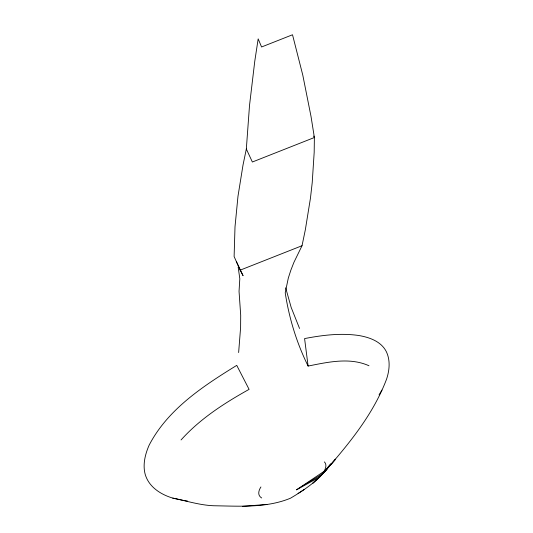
<?xml version="1.0" encoding="UTF-8"?>
<svg xmlns="http://www.w3.org/2000/svg" width="533" height="533" viewBox="0 0 533 533"><rect width="100%" height="100%" fill="white"/><g stroke="black" fill="none" stroke-linecap="round" stroke-linejoin="round"><path stroke-width="0.8" d="M236.439 261.67L243.081 275.674L240.136 270.164L234.114 256.5L235.006 226.818L237.978 196.297L243.028 164.957L246.333 148.993L249.511 105.481L254.767 61.242L258.172 38.869L261.57 46.984L292.517 34.765L302.797 75.173L311.032 116.514L314.377 137.521L314.184 152.351L312.218 182.652L310.459 198.116L305.362 229.656L302.031 245.72L293.936 262.316L290.818 270.278L288.326 278.019L285.215 292.777A831.433 448.939 -26.7 0 0 308.107 366.064C327.835 362.134 349.795 357.09 368.976 365.758M238.637 352.546L240.61 327.449L240.696 315.196L239.044 291.344L239.81 278.726L238.164 267.1M181.06 439.945C200.082 418.745 224.386 403.135 249.091 389.363L236.745 365.371C203.26 386.019 167.788 409.204 149.173 445.108A332.878 96.5 -24.1 0 0 145.216 474.403C148.867 487.035 160.826 494.531 172.779 498.115C186.47 500.88 199.908 505.257 213.96 505.757C239.417 506.143 266.453 508.169 290.485 498.208C304.07 490.167 317.348 481.192 327.235 468.66C350.781 441.59 373.766 413.035 386.578 379.116A332.878 96.5 -24.1 0 0 386.252 351.507C381.008 341.28 369.169 337.229 358.536 335.47C340.554 332.898 322.292 335.164 304.583 338.588L308.107 366.064M260.923 486.955L260.091 488.368A60.875 17.649 -24.1 0 0 261.69 497.969M379.063 394.86L381.928 390.076M296.421 489.874L323.991 471.385M319.627 477.002L330.833 463.897L322.112 474.117L296.674 489.747L319.627 477.002L327.235 468.66L316.555 480.02L319.627 477.002A60.802 17.629 -24.1 0 0 325.043 462.731L324.364 461.904M316.449 479.707L312.944 483.125L317.588 478.627M318.747 477.508L322.811 473.57L335.53 459.226L322.811 473.57L318.194 478.014M298.06 493.478L304.27 489.454M240.136 270.164L302.031 245.72M242.648 506.35L266.913 504.411M185.071 500.773L187.436 500.98M172.779 498.115L184.305 500.607M313.704 136.075L314.377 137.521L252.369 162.005L246.333 148.993M299.559 328.481L291.185 307.468L285.661 287.813"/></g></svg>
